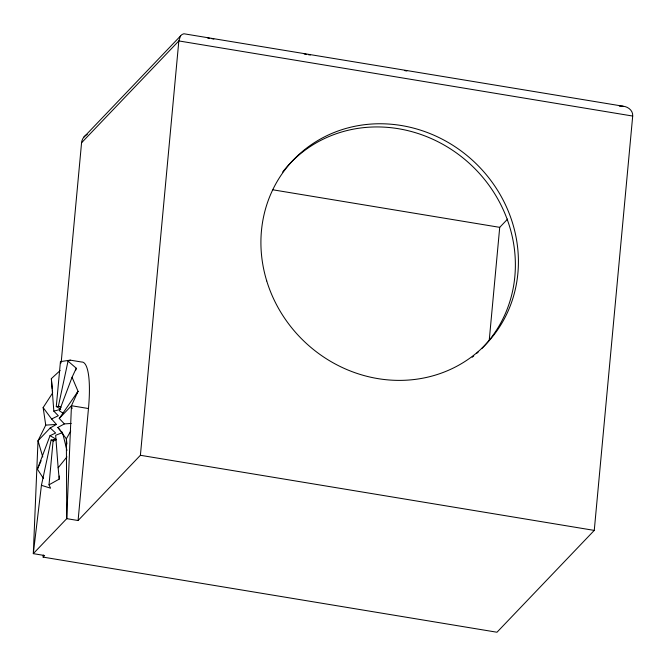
<?xml version="1.0" encoding="UTF-8"?>
<svg xmlns="http://www.w3.org/2000/svg" width="666" height="666" viewBox="0 0 666 666"><rect width="100%" height="100%" fill="white"/><g stroke="black" fill="none" stroke-linecap="round" stroke-linejoin="round"><path stroke-width="1" d="M43.448 478.413L37.396 469.172L50.05 435.647L56.119 439.285L53.904 440.035L51.132 440.018L41.425 485.314L50.558 488.186L49.018 484.815L59.216 479.12L59.282 476.04M70.721 431.027L66.359 438.861L66.742 518.648L78.088 520.521L88.47 408.533A64.86 14.336 -80.6 0 0 81.602 362.013L70.255 360.14L68.04 361.13L76.274 368.231L72.07 377.264L78.039 391.308L71.453 405.719L66.742 518.648L33.3 553.646L44.647 555.527L43.123 557.117L496.986 632.234L594.263 530.402L632.7 116.051C633.208 110.581 628.063 106.652 623.043 106.202L183.891 33.766L182.009 34.499L180.469 36.014L83.608 137.421M49.018 484.815L53.188 439.876L56.069 439.951M60.09 408.791L56.277 406.56L60.448 361.63L70.255 360.14M43.123 557.117L43.315 555.044M61.189 362.371L81.568 142.765A11.788 10.939 43.7 0 1 87.254 134.399M78.088 520.521L140.401 455.286L178.838 40.934L180.469 36.014M489.235 340.268L499.716 227.347L507.6 219.089M41.425 485.314L33.3 553.646L38.012 440.726L45.738 425.124L43.14 407.584L52.622 392.982L52.447 390.934M68.04 361.13L58.333 406.426L61.172 407.226M75.708 370.221L76.274 368.231M72.07 377.264L59.424 410.789L62.879 413.095M37.396 469.172L41.126 460.755M76.607 393.972L78.039 391.308L59.257 418.489L64.377 423.901L71.187 423.451M59.216 479.12L58.142 467.807L66.933 456.893M81.568 142.765L178.838 40.934L632.7 116.051M43.14 407.584L51.615 418.997L56.444 424.425L50.216 427.955L38.012 440.726L42.782 457.009M59.257 418.489L71.453 405.719L88.47 408.533M51.615 418.997L58.3 415.726L53.838 411.163L51.349 378.638L60.131 370.546M64.377 423.901L57.875 427.447L66.359 438.861L66.933 444.006M50.05 435.647L55.644 433.042L50.216 427.955M53.838 411.163L60.731 409.299M56.277 406.56L59.266 406.335M45.738 425.124L56.444 424.425M619.355 106.152L623.043 106.202M207.692 38.02L209.74 38.362M211.796 38.703L213.853 39.044M304.187 53.996L306.243 54.337M308.3 54.679L310.348 55.012M404.795 70.646L406.851 70.987M273.002 189.827L499.716 227.347M140.401 455.286L594.263 530.402M51.132 440.018L53.838 441.1M61.255 431.26L62.512 432.592L55.661 435.281L58.142 467.807M57.875 427.447L60.082 429.97M62.762 433.583L66.958 450.391M71.453 405.719L72.061 408.633M60.448 361.63L60.739 363.519M51.349 378.638L52.264 388.886M478.296 351.931A133.258 123.626 43.7 0 1 476.806 353.305M473.742 355.96A133.258 123.626 43.7 0 1 472.177 357.251M282.684 171.994A133.258 123.626 43.7 0 1 468.032 162.188A133.258 123.626 43.7 0 1 481.909 348.41M266.716 280.894A133.258 123.626 43.7 0 0 484.24 345.945A133.258 123.626 43.7 0 0 418.04 129.379A133.258 123.626 43.7 0 0 266.716 280.894"/></g></svg>
